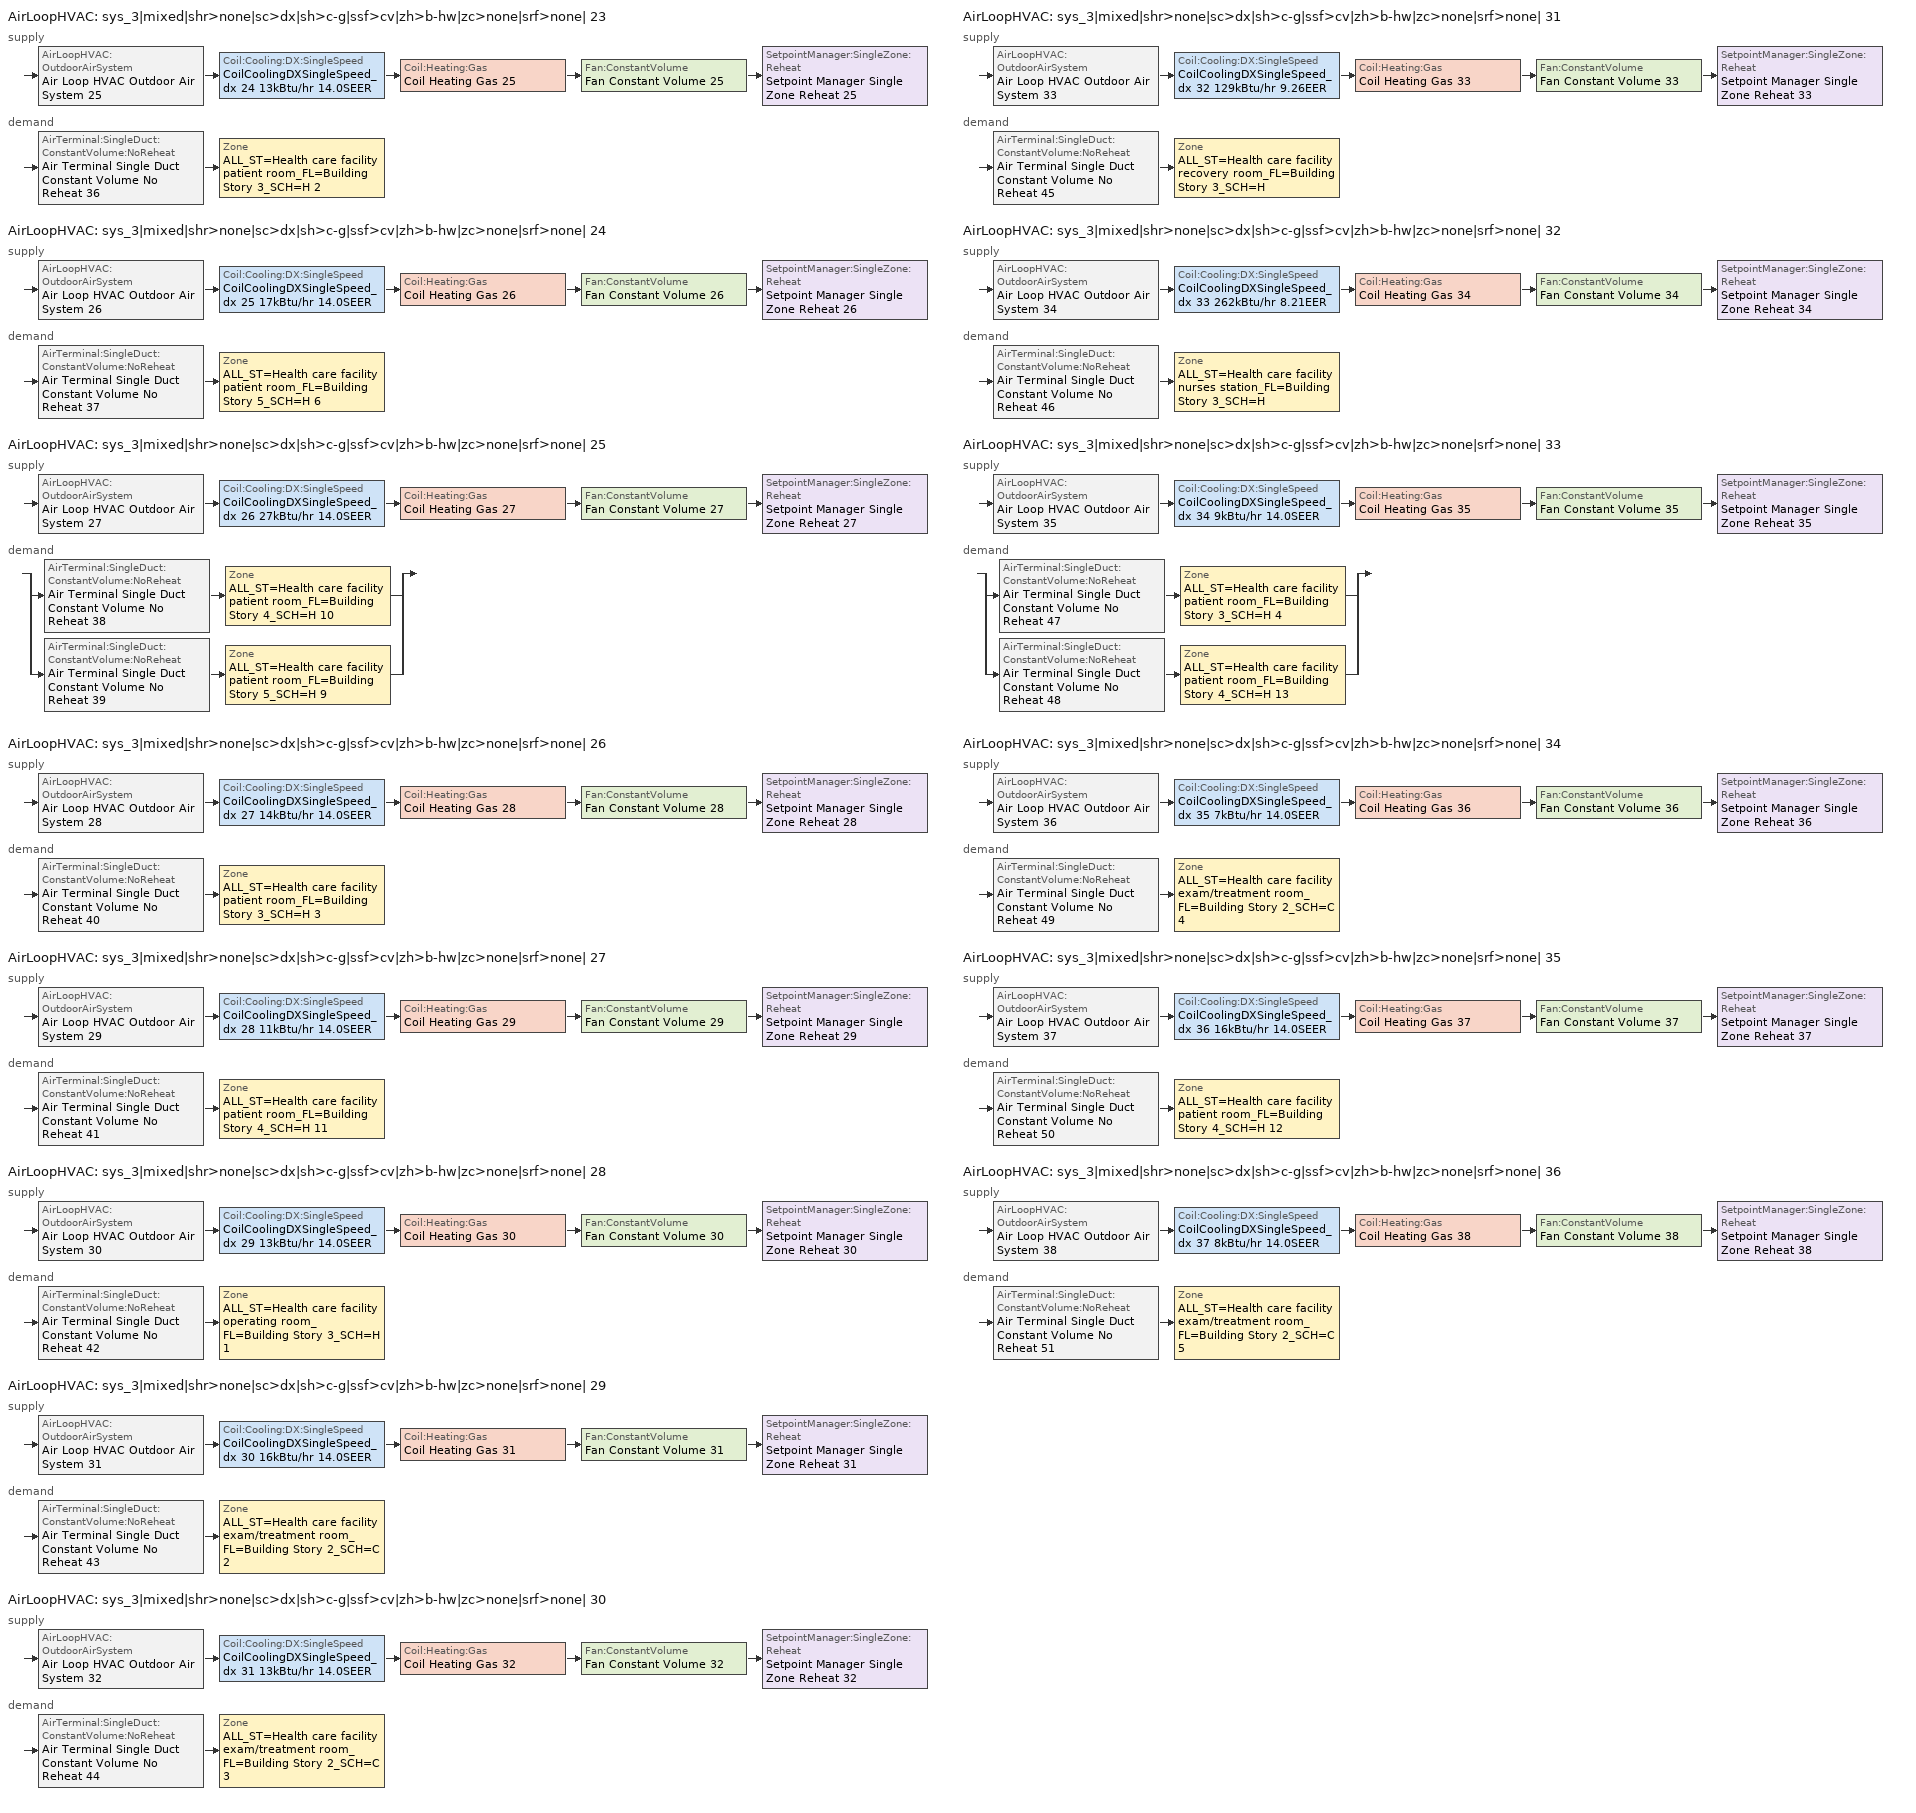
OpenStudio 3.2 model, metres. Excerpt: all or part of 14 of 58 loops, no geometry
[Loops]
AirLoopHVAC 'sys_3|mixed|shr>none|sc>dx|sh>c-g|ssf>cv|zh>b-hw|zc>none|srf>none| 23'
 supply: AirLoopHVAC:OutdoorAirSystem 'Air Loop HVAC Outdoor Air System 25' > Coil:Cooling:DX:SingleSpeed 'CoilCoolingDXSingleSpeed_dx 24 13kBtu/hr 14.0SEER' > Coil:Heating:Gas 'Coil Heating Gas 25' > Fan:ConstantVolume 'Fan Constant Volume 25' > SetpointManager:SingleZone:Reheat 'Setpoint Manager Single Zone Reheat 25'
 demand: AirTerminal:SingleDuct:ConstantVolume:NoReheat 'Air Terminal Single Duct Constant Volume No Reheat 36' > Zone 'ALL_ST=Health care facility patient room_FL=Building Story 3_SCH=H 2'
AirLoopHVAC 'sys_3|mixed|shr>none|sc>dx|sh>c-g|ssf>cv|zh>b-hw|zc>none|srf>none| 24'
 supply: AirLoopHVAC:OutdoorAirSystem 'Air Loop HVAC Outdoor Air System 26' > Coil:Cooling:DX:SingleSpeed 'CoilCoolingDXSingleSpeed_dx 25 17kBtu/hr 14.0SEER' > Coil:Heating:Gas 'Coil Heating Gas 26' > Fan:ConstantVolume 'Fan Constant Volume 26' > SetpointManager:SingleZone:Reheat 'Setpoint Manager Single Zone Reheat 26'
 demand: AirTerminal:SingleDuct:ConstantVolume:NoReheat 'Air Terminal Single Duct Constant Volume No Reheat 37' > Zone 'ALL_ST=Health care facility patient room_FL=Building Story 5_SCH=H 6'
AirLoopHVAC 'sys_3|mixed|shr>none|sc>dx|sh>c-g|ssf>cv|zh>b-hw|zc>none|srf>none| 25'
 supply: AirLoopHVAC:OutdoorAirSystem 'Air Loop HVAC Outdoor Air System 27' > Coil:Cooling:DX:SingleSpeed 'CoilCoolingDXSingleSpeed_dx 26 27kBtu/hr 14.0SEER' > Coil:Heating:Gas 'Coil Heating Gas 27' > Fan:ConstantVolume 'Fan Constant Volume 27' > SetpointManager:SingleZone:Reheat 'Setpoint Manager Single Zone Reheat 27'
 demand: split
  | AirTerminal:SingleDuct:ConstantVolume:NoReheat 'Air Terminal Single Duct Constant Volume No Reheat 38' > Zone 'ALL_ST=Health care facility patient room_FL=Building Story 4_SCH=H 10'
  | AirTerminal:SingleDuct:ConstantVolume:NoReheat 'Air Terminal Single Duct Constant Volume No Reheat 39' > Zone 'ALL_ST=Health care facility patient room_FL=Building Story 5_SCH=H 9'
AirLoopHVAC 'sys_3|mixed|shr>none|sc>dx|sh>c-g|ssf>cv|zh>b-hw|zc>none|srf>none| 26'
 supply: AirLoopHVAC:OutdoorAirSystem 'Air Loop HVAC Outdoor Air System 28' > Coil:Cooling:DX:SingleSpeed 'CoilCoolingDXSingleSpeed_dx 27 14kBtu/hr 14.0SEER' > Coil:Heating:Gas 'Coil Heating Gas 28' > Fan:ConstantVolume 'Fan Constant Volume 28' > SetpointManager:SingleZone:Reheat 'Setpoint Manager Single Zone Reheat 28'
 demand: AirTerminal:SingleDuct:ConstantVolume:NoReheat 'Air Terminal Single Duct Constant Volume No Reheat 40' > Zone 'ALL_ST=Health care facility patient room_FL=Building Story 3_SCH=H 3'
AirLoopHVAC 'sys_3|mixed|shr>none|sc>dx|sh>c-g|ssf>cv|zh>b-hw|zc>none|srf>none| 27'
 supply: AirLoopHVAC:OutdoorAirSystem 'Air Loop HVAC Outdoor Air System 29' > Coil:Cooling:DX:SingleSpeed 'CoilCoolingDXSingleSpeed_dx 28 11kBtu/hr 14.0SEER' > Coil:Heating:Gas 'Coil Heating Gas 29' > Fan:ConstantVolume 'Fan Constant Volume 29' > SetpointManager:SingleZone:Reheat 'Setpoint Manager Single Zone Reheat 29'
 demand: AirTerminal:SingleDuct:ConstantVolume:NoReheat 'Air Terminal Single Duct Constant Volume No Reheat 41' > Zone 'ALL_ST=Health care facility patient room_FL=Building Story 4_SCH=H 11'
AirLoopHVAC 'sys_3|mixed|shr>none|sc>dx|sh>c-g|ssf>cv|zh>b-hw|zc>none|srf>none| 28'
 supply: AirLoopHVAC:OutdoorAirSystem 'Air Loop HVAC Outdoor Air System 30' > Coil:Cooling:DX:SingleSpeed 'CoilCoolingDXSingleSpeed_dx 29 13kBtu/hr 14.0SEER' > Coil:Heating:Gas 'Coil Heating Gas 30' > Fan:ConstantVolume 'Fan Constant Volume 30' > SetpointManager:SingleZone:Reheat 'Setpoint Manager Single Zone Reheat 30'
 demand: AirTerminal:SingleDuct:ConstantVolume:NoReheat 'Air Terminal Single Duct Constant Volume No Reheat 42' > Zone 'ALL_ST=Health care facility operating room_FL=Building Story 3_SCH=H 1'
AirLoopHVAC 'sys_3|mixed|shr>none|sc>dx|sh>c-g|ssf>cv|zh>b-hw|zc>none|srf>none| 29'
 supply: AirLoopHVAC:OutdoorAirSystem 'Air Loop HVAC Outdoor Air System 31' > Coil:Cooling:DX:SingleSpeed 'CoilCoolingDXSingleSpeed_dx 30 16kBtu/hr 14.0SEER' > Coil:Heating:Gas 'Coil Heating Gas 31' > Fan:ConstantVolume 'Fan Constant Volume 31' > SetpointManager:SingleZone:Reheat 'Setpoint Manager Single Zone Reheat 31'
 demand: AirTerminal:SingleDuct:ConstantVolume:NoReheat 'Air Terminal Single Duct Constant Volume No Reheat 43' > Zone 'ALL_ST=Health care facility exam/treatment room_FL=Building Story 2_SCH=C 2'
AirLoopHVAC 'sys_3|mixed|shr>none|sc>dx|sh>c-g|ssf>cv|zh>b-hw|zc>none|srf>none| 30'
 supply: AirLoopHVAC:OutdoorAirSystem 'Air Loop HVAC Outdoor Air System 32' > Coil:Cooling:DX:SingleSpeed 'CoilCoolingDXSingleSpeed_dx 31 13kBtu/hr 14.0SEER' > Coil:Heating:Gas 'Coil Heating Gas 32' > Fan:ConstantVolume 'Fan Constant Volume 32' > SetpointManager:SingleZone:Reheat 'Setpoint Manager Single Zone Reheat 32'
 demand: AirTerminal:SingleDuct:ConstantVolume:NoReheat 'Air Terminal Single Duct Constant Volume No Reheat 44' > Zone 'ALL_ST=Health care facility exam/treatment room_FL=Building Story 2_SCH=C 3'
AirLoopHVAC 'sys_3|mixed|shr>none|sc>dx|sh>c-g|ssf>cv|zh>b-hw|zc>none|srf>none| 31'
 supply: AirLoopHVAC:OutdoorAirSystem 'Air Loop HVAC Outdoor Air System 33' > Coil:Cooling:DX:SingleSpeed 'CoilCoolingDXSingleSpeed_dx 32 129kBtu/hr 9.26EER' > Coil:Heating:Gas 'Coil Heating Gas 33' > Fan:ConstantVolume 'Fan Constant Volume 33' > SetpointManager:SingleZone:Reheat 'Setpoint Manager Single Zone Reheat 33'
 demand: AirTerminal:SingleDuct:ConstantVolume:NoReheat 'Air Terminal Single Duct Constant Volume No Reheat 45' > Zone 'ALL_ST=Health care facility recovery room_FL=Building Story 3_SCH=H'
AirLoopHVAC 'sys_3|mixed|shr>none|sc>dx|sh>c-g|ssf>cv|zh>b-hw|zc>none|srf>none| 32'
 supply: AirLoopHVAC:OutdoorAirSystem 'Air Loop HVAC Outdoor Air System 34' > Coil:Cooling:DX:SingleSpeed 'CoilCoolingDXSingleSpeed_dx 33 262kBtu/hr 8.21EER' > Coil:Heating:Gas 'Coil Heating Gas 34' > Fan:ConstantVolume 'Fan Constant Volume 34' > SetpointManager:SingleZone:Reheat 'Setpoint Manager Single Zone Reheat 34'
 demand: AirTerminal:SingleDuct:ConstantVolume:NoReheat 'Air Terminal Single Duct Constant Volume No Reheat 46' > Zone 'ALL_ST=Health care facility nurses station_FL=Building Story 3_SCH=H'
AirLoopHVAC 'sys_3|mixed|shr>none|sc>dx|sh>c-g|ssf>cv|zh>b-hw|zc>none|srf>none| 33'
 supply: AirLoopHVAC:OutdoorAirSystem 'Air Loop HVAC Outdoor Air System 35' > Coil:Cooling:DX:SingleSpeed 'CoilCoolingDXSingleSpeed_dx 34 9kBtu/hr 14.0SEER' > Coil:Heating:Gas 'Coil Heating Gas 35' > Fan:ConstantVolume 'Fan Constant Volume 35' > SetpointManager:SingleZone:Reheat 'Setpoint Manager Single Zone Reheat 35'
 demand: split
  | AirTerminal:SingleDuct:ConstantVolume:NoReheat 'Air Terminal Single Duct Constant Volume No Reheat 47' > Zone 'ALL_ST=Health care facility patient room_FL=Building Story 3_SCH=H 4'
  | AirTerminal:SingleDuct:ConstantVolume:NoReheat 'Air Terminal Single Duct Constant Volume No Reheat 48' > Zone 'ALL_ST=Health care facility patient room_FL=Building Story 4_SCH=H 13'
AirLoopHVAC 'sys_3|mixed|shr>none|sc>dx|sh>c-g|ssf>cv|zh>b-hw|zc>none|srf>none| 34'
 supply: AirLoopHVAC:OutdoorAirSystem 'Air Loop HVAC Outdoor Air System 36' > Coil:Cooling:DX:SingleSpeed 'CoilCoolingDXSingleSpeed_dx 35 7kBtu/hr 14.0SEER' > Coil:Heating:Gas 'Coil Heating Gas 36' > Fan:ConstantVolume 'Fan Constant Volume 36' > SetpointManager:SingleZone:Reheat 'Setpoint Manager Single Zone Reheat 36'
 demand: AirTerminal:SingleDuct:ConstantVolume:NoReheat 'Air Terminal Single Duct Constant Volume No Reheat 49' > Zone 'ALL_ST=Health care facility exam/treatment room_FL=Building Story 2_SCH=C 4'
AirLoopHVAC 'sys_3|mixed|shr>none|sc>dx|sh>c-g|ssf>cv|zh>b-hw|zc>none|srf>none| 35'
 supply: AirLoopHVAC:OutdoorAirSystem 'Air Loop HVAC Outdoor Air System 37' > Coil:Cooling:DX:SingleSpeed 'CoilCoolingDXSingleSpeed_dx 36 16kBtu/hr 14.0SEER' > Coil:Heating:Gas 'Coil Heating Gas 37' > Fan:ConstantVolume 'Fan Constant Volume 37' > SetpointManager:SingleZone:Reheat 'Setpoint Manager Single Zone Reheat 37'
 demand: AirTerminal:SingleDuct:ConstantVolume:NoReheat 'Air Terminal Single Duct Constant Volume No Reheat 50' > Zone 'ALL_ST=Health care facility patient room_FL=Building Story 4_SCH=H 12'
AirLoopHVAC 'sys_3|mixed|shr>none|sc>dx|sh>c-g|ssf>cv|zh>b-hw|zc>none|srf>none| 36'
 supply: AirLoopHVAC:OutdoorAirSystem 'Air Loop HVAC Outdoor Air System 38' > Coil:Cooling:DX:SingleSpeed 'CoilCoolingDXSingleSpeed_dx 37 8kBtu/hr 14.0SEER' > Coil:Heating:Gas 'Coil Heating Gas 38' > Fan:ConstantVolume 'Fan Constant Volume 38' > SetpointManager:SingleZone:Reheat 'Setpoint Manager Single Zone Reheat 38'
 demand: AirTerminal:SingleDuct:ConstantVolume:NoReheat 'Air Terminal Single Duct Constant Volume No Reheat 51' > Zone 'ALL_ST=Health care facility exam/treatment room_FL=Building Story 2_SCH=C 5'
[Sizing:Zone] Zone Cooling Design Supply Air Temperature Input Method=TemperatureDifference; Zone Cooling Design Supply Air Temperature {C}=14; Zone Cooling Design Supply Air Temperature Difference {deltaC}=11; Zone Heating Design Supply Air Temperature Input Method=TemperatureDifference; Zone Heating Design Supply Air Temperature {C}=40; Zone Heating Design Supply Air Temperature Difference {deltaC}=21; Zone Cooling Design Supply Air Humidity Ratio {kg-H2O/kg-air}=0.0085; Zone Heating Design Supply Air Humidity Ratio {kg-H2O/kg-air}=0.008; Zone Heating Sizing Factor=1.3; Zone Cooling Sizing Factor=1.1; Cooling Design Air Flow Method=DesignDay; Heating Design Air Flow Method=DesignDay; Account for Dedicated Outdoor Air System=No; Dedicated Outdoor Air System Control Strategy=NeutralSupplyAir; Dedicated Outdoor Air Low Setpoint Temperature for Design {C}=autosize; Dedicated Outdoor Air High Setpoint Temperature for Design {C}=autosize
ALL_ST=Health care facility patient room_FL=Building Story 3_SCH=H 2; ALL_ST=Health care facility patient room_FL=Building Story 5_SCH=H 6; ALL_ST=Health care facility patient room_FL=Building Story 4_SCH=H 10; ALL_ST=Health care facility patient room_FL=Building Story 3_SCH=H 3; ALL_ST=Health care facility patient room_FL=Building Story 4_SCH=H 11; ALL_ST=Health care facility operating room_FL=Building Story 3_SCH=H 1; ALL_ST=Health care facility exam/treatment room_FL=Building Story 2_SCH=C 2; ALL_ST=Health care facility exam/treatment room_FL=Building Story 2_SCH=C 3; ALL_ST=Health care facility recovery room_FL=Building Story 3_SCH=H; ALL_ST=Health care facility nurses station_FL=Building Story 3_SCH=H; ALL_ST=Health care facility patient room_FL=Building Story 3_SCH=H 4; ALL_ST=Health care facility exam/treatment room_FL=Building Story 2_SCH=C 4; ALL_ST=Health care facility patient room_FL=Building Story 4_SCH=H 12; ALL_ST=Health care facility exam/treatment room_FL=Building Story 2_SCH=C 5; ALL_ST=Health care facility patient room_FL=Building Story 5_SCH=H 9; ALL_ST=Health care facility patient room_FL=Building Story 4_SCH=H 13
[Zone equipment]
ALL_ST=Health care facility patient room_FL=Building Story 3_SCH=H 2: Zone HVAC Baseboard Convective Water 36, Air Terminal Single Duct Constant Volume No Reheat 36
ALL_ST=Health care facility patient room_FL=Building Story 5_SCH=H 6: Zone HVAC Baseboard Convective Water 37, Air Terminal Single Duct Constant Volume No Reheat 37
ALL_ST=Health care facility patient room_FL=Building Story 4_SCH=H 10: Zone HVAC Baseboard Convective Water 38, Air Terminal Single Duct Constant Volume No Reheat 38
ALL_ST=Health care facility patient room_FL=Building Story 3_SCH=H 3: Zone HVAC Baseboard Convective Water 40, Air Terminal Single Duct Constant Volume No Reheat 40
ALL_ST=Health care facility patient room_FL=Building Story 4_SCH=H 11: Zone HVAC Baseboard Convective Water 41, Air Terminal Single Duct Constant Volume No Reheat 41
ALL_ST=Health care facility operating room_FL=Building Story 3_SCH=H 1: Zone HVAC Baseboard Convective Water 42, Air Terminal Single Duct Constant Volume No Reheat 42
ALL_ST=Health care facility exam/treatment room_FL=Building Story 2_SCH=C 2: Zone HVAC Baseboard Convective Water 43, Air Terminal Single Duct Constant Volume No Reheat 43
ALL_ST=Health care facility exam/treatment room_FL=Building Story 2_SCH=C 3: Zone HVAC Baseboard Convective Water 44, Air Terminal Single Duct Constant Volume No Reheat 44
ALL_ST=Health care facility recovery room_FL=Building Story 3_SCH=H: Zone HVAC Baseboard Convective Water 45, Air Terminal Single Duct Constant Volume No Reheat 45
ALL_ST=Health care facility nurses station_FL=Building Story 3_SCH=H: Zone HVAC Baseboard Convective Water 46, Air Terminal Single Duct Constant Volume No Reheat 46
ALL_ST=Health care facility patient room_FL=Building Story 3_SCH=H 4: Zone HVAC Baseboard Convective Water 47, Air Terminal Single Duct Constant Volume No Reheat 47
ALL_ST=Health care facility exam/treatment room_FL=Building Story 2_SCH=C 4: Zone HVAC Baseboard Convective Water 49, Air Terminal Single Duct Constant Volume No Reheat 49
ALL_ST=Health care facility patient room_FL=Building Story 4_SCH=H 12: Zone HVAC Baseboard Convective Water 50, Air Terminal Single Duct Constant Volume No Reheat 50
ALL_ST=Health care facility exam/treatment room_FL=Building Story 2_SCH=C 5: Zone HVAC Baseboard Convective Water 51, Air Terminal Single Duct Constant Volume No Reheat 51
ALL_ST=Health care facility patient room_FL=Building Story 5_SCH=H 9: Zone HVAC Baseboard Convective Water 39, Air Terminal Single Duct Constant Volume No Reheat 39
ALL_ST=Health care facility patient room_FL=Building Story 4_SCH=H 13: Zone HVAC Baseboard Convective Water 48, Air Terminal Single Duct Constant Volume No Reheat 48
[AirLoopHVAC] Design Supply Air Flow Rate {m3/s}=autosize; Design Return Air Flow Fraction of Supply Air Flow=1
Name | Availability Schedule
sys_3|mixed|shr>none|sc>dx|sh>c-g|ssf>cv|zh>b-hw|zc>none|srf>none| 23 | sys_3|mixed|shr>none|sc>dx|sh>c-g|ssf>cv|zh>b-hw|zc>none|srf>none| 23 Occ Sch
sys_3|mixed|shr>none|sc>dx|sh>c-g|ssf>cv|zh>b-hw|zc>none|srf>none| 24 | sys_3|mixed|shr>none|sc>dx|sh>c-g|ssf>cv|zh>b-hw|zc>none|srf>none| 24 Occ Sch
sys_3|mixed|shr>none|sc>dx|sh>c-g|ssf>cv|zh>b-hw|zc>none|srf>none| 25 | sys_3|mixed|shr>none|sc>dx|sh>c-g|ssf>cv|zh>b-hw|zc>none|srf>none| 25 Occ Sch
sys_3|mixed|shr>none|sc>dx|sh>c-g|ssf>cv|zh>b-hw|zc>none|srf>none| 26 | sys_3|mixed|shr>none|sc>dx|sh>c-g|ssf>cv|zh>b-hw|zc>none|srf>none| 26 Occ Sch
sys_3|mixed|shr>none|sc>dx|sh>c-g|ssf>cv|zh>b-hw|zc>none|srf>none| 27 | sys_3|mixed|shr>none|sc>dx|sh>c-g|ssf>cv|zh>b-hw|zc>none|srf>none| 27 Occ Sch
sys_3|mixed|shr>none|sc>dx|sh>c-g|ssf>cv|zh>b-hw|zc>none|srf>none| 28 | sys_3|mixed|shr>none|sc>dx|sh>c-g|ssf>cv|zh>b-hw|zc>none|srf>none| 28 Occ Sch
sys_3|mixed|shr>none|sc>dx|sh>c-g|ssf>cv|zh>b-hw|zc>none|srf>none| 29 | sys_3|mixed|shr>none|sc>dx|sh>c-g|ssf>cv|zh>b-hw|zc>none|srf>none| 29 Occ Sch
sys_3|mixed|shr>none|sc>dx|sh>c-g|ssf>cv|zh>b-hw|zc>none|srf>none| 30 | sys_3|mixed|shr>none|sc>dx|sh>c-g|ssf>cv|zh>b-hw|zc>none|srf>none| 30 Occ Sch
sys_3|mixed|shr>none|sc>dx|sh>c-g|ssf>cv|zh>b-hw|zc>none|srf>none| 31 | sys_3|mixed|shr>none|sc>dx|sh>c-g|ssf>cv|zh>b-hw|zc>none|srf>none| 31 Occ Sch
sys_3|mixed|shr>none|sc>dx|sh>c-g|ssf>cv|zh>b-hw|zc>none|srf>none| 32 | sys_3|mixed|shr>none|sc>dx|sh>c-g|ssf>cv|zh>b-hw|zc>none|srf>none| 32 Occ Sch
sys_3|mixed|shr>none|sc>dx|sh>c-g|ssf>cv|zh>b-hw|zc>none|srf>none| 33 | sys_3|mixed|shr>none|sc>dx|sh>c-g|ssf>cv|zh>b-hw|zc>none|srf>none| 33 Occ Sch
sys_3|mixed|shr>none|sc>dx|sh>c-g|ssf>cv|zh>b-hw|zc>none|srf>none| 34 | sys_3|mixed|shr>none|sc>dx|sh>c-g|ssf>cv|zh>b-hw|zc>none|srf>none| 34 Occ Sch
sys_3|mixed|shr>none|sc>dx|sh>c-g|ssf>cv|zh>b-hw|zc>none|srf>none| 35 | sys_3|mixed|shr>none|sc>dx|sh>c-g|ssf>cv|zh>b-hw|zc>none|srf>none| 35 Occ Sch
sys_3|mixed|shr>none|sc>dx|sh>c-g|ssf>cv|zh>b-hw|zc>none|srf>none| 36 | sys_3|mixed|shr>none|sc>dx|sh>c-g|ssf>cv|zh>b-hw|zc>none|srf>none| 36 Occ Sch
[Sizing:System] Type of Load to Size On=Sensible; Design Outdoor Air Flow Rate {m3/s}=Autosize; Central Heating Maximum System Air Flow Ratio=1; Preheat Design Temperature {C}=7; Preheat Design Humidity Ratio {kg-H2O/kg-Air}=0.008; Precool Design Temperature {C}=13; Precool Design Humidity Ratio {kg-H2O/kg-Air}=0.008; Central Cooling Design Supply Air Temperature {C}=13; Central Heating Design Supply Air Temperature {C}=43; Sizing Option=NonCoincident; 100% Outdoor Air in Cooling=No; 100% Outdoor Air in Heating=No; Central Cooling Design Supply Air Humidity Ratio {kg-H2O/kg-Air}=0.0085; Central Heating Design Supply Air Humidity Ratio {kg-H2O/kg-Air}=0.008; Cooling Design Air Flow Method=DesignDay; Cooling Design Air Flow Rate {m3/s}=0; Heating Design Air Flow Method=DesignDay; Heating Design Air Flow Rate {m3/s}=0; System Outdoor Air Method=ZoneSum; Zone Maximum Outdoor Air Fraction=1; Cooling Supply Air Flow Rate Per Floor Area {m3/s-m2}=0.00996765; Cooling Fraction of Autosized Cooling Supply Air Flow Rate=1; Cooling Supply Air Flow Rate Per Unit Cooling Capacity {m3/s-W}=3.94755e-05; Heating Supply Air Flow Rate Per Floor Area {m3/s-m2}=0.00996765; Heating Fraction of Autosized Heating Supply Air Flow Rate=1; Heating Fraction of Autosized Cooling Supply Air Flow Rate=1; Heating Supply Air Flow Rate Per Unit Heating Capacity {m3/s-W}=3.15882e-05; Cooling Design Capacity Method=CoolingDesignCapacity; Cooling Design Capacity {W}=autosize; Cooling Design Capacity Per Floor Area {W/m2}=234.7; Fraction of Autosized Cooling Design Capacity=1; Heating Design Capacity Method=HeatingDesignCapacity; Heating Design Capacity {W}=autosize; Heating Design Capacity Per Floor Area {W/m2}=157; Fraction of Autosized Heating Design Capacity=1; Central Cooling Capacity Control Method=OnOff
sys_3|mixed|shr>none|sc>dx|sh>c-g|ssf>cv|zh>b-hw|zc>none|srf>none| 23; sys_3|mixed|shr>none|sc>dx|sh>c-g|ssf>cv|zh>b-hw|zc>none|srf>none| 24; sys_3|mixed|shr>none|sc>dx|sh>c-g|ssf>cv|zh>b-hw|zc>none|srf>none| 25; sys_3|mixed|shr>none|sc>dx|sh>c-g|ssf>cv|zh>b-hw|zc>none|srf>none| 26; sys_3|mixed|shr>none|sc>dx|sh>c-g|ssf>cv|zh>b-hw|zc>none|srf>none| 27; sys_3|mixed|shr>none|sc>dx|sh>c-g|ssf>cv|zh>b-hw|zc>none|srf>none| 28; sys_3|mixed|shr>none|sc>dx|sh>c-g|ssf>cv|zh>b-hw|zc>none|srf>none| 29; sys_3|mixed|shr>none|sc>dx|sh>c-g|ssf>cv|zh>b-hw|zc>none|srf>none| 30; sys_3|mixed|shr>none|sc>dx|sh>c-g|ssf>cv|zh>b-hw|zc>none|srf>none| 31; sys_3|mixed|shr>none|sc>dx|sh>c-g|ssf>cv|zh>b-hw|zc>none|srf>none| 32; sys_3|mixed|shr>none|sc>dx|sh>c-g|ssf>cv|zh>b-hw|zc>none|srf>none| 33; sys_3|mixed|shr>none|sc>dx|sh>c-g|ssf>cv|zh>b-hw|zc>none|srf>none| 34; sys_3|mixed|shr>none|sc>dx|sh>c-g|ssf>cv|zh>b-hw|zc>none|srf>none| 35; sys_3|mixed|shr>none|sc>dx|sh>c-g|ssf>cv|zh>b-hw|zc>none|srf>none| 36
[Fan:ConstantVolume] Availability Schedule=Always On Discrete; Fan Total Efficiency=0.39975; Pressure Rise {Pa}=640; Maximum Flow Rate {m3/s}=AutoSize; Motor Efficiency=0.615
Fan Constant Volume 25; Fan Constant Volume 26; Fan Constant Volume 27; Fan Constant Volume 28; Fan Constant Volume 29; Fan Constant Volume 30; Fan Constant Volume 31; Fan Constant Volume 32; Fan Constant Volume 33; Fan Constant Volume 34; Fan Constant Volume 35; Fan Constant Volume 36; Fan Constant Volume 37; Fan Constant Volume 38
[Coil:Cooling:DX:SingleSpeed] Availability Schedule=Always On Discrete; Rated Total Cooling Capacity {W}=autosize; Rated Sensible Heat Ratio=autosize; Rated Air Flow Rate {m3/s}=autosize; Rated Evaporator Fan Power Per Volume Flow Rate {W/(m3/s)}=773.3; Total Cooling Capacity Function of Temperature Curve=DXCOOL-NECB2011-REF-CAPFT; Total Cooling Capacity Function of Flow Fraction Curve=DXCOOL-NECB2011-REF-CAPFFLOW; Energy Input Ratio Function of Temperature Curve=DXCOOL-NECB2011-REF-COOLEIRFT; Energy Input Ratio Function of Flow Fraction Curve=DXCOOL-NECB2011-REF-COOLEIRFFLOW; Part Load Fraction Correlation Curve=DXCOOL-NECB2011-REF-COOLPLFFPLR; Minimum Outdoor Dry-Bulb Temperature for Compressor Operation {C}=-25; Condenser Type=AirCooled; Evaporative Condenser Effectiveness=0; Evaporative Condenser Air Flow Rate {m3/s}=Autosize; Evaporative Condenser Pump Rated Power Consumption {W}=Autosize; Crankcase Heater Capacity {W}=0; Maximum Outdoor Dry-Bulb Temperature for Crankcase Heater Operation {C}=0; Basin Heater Capacity {W/K}=0; Basin Heater Setpoint Temperature {C}=10
Name | Rated COP {W/W}
CoilCoolingDXSingleSpeed_dx 24 13kBtu/hr 14.0SEER; CoilCoolingDXSingleSpeed_dx 25 17kBtu/hr 14.0SEER; CoilCoolingDXSingleSpeed_dx 26 27kBtu/hr 14.0SEER; CoilCoolingDXSingleSpeed_dx 27 14kBtu/hr 14.0SEER; CoilCoolingDXSingleSpeed_dx 28 11kBtu/hr 14.0SEER; CoilCoolingDXSingleSpeed_dx 29 13kBtu/hr 14.0SEER; CoilCoolingDXSingleSpeed_dx 30 16kBtu/hr 14.0SEER; CoilCoolingDXSingleSpeed_dx 31 13kBtu/hr 14.0SEER; CoilCoolingDXSingleSpeed_dx 34 9kBtu/hr 14.0SEER; CoilCoolingDXSingleSpeed_dx 35 7kBtu/hr 14.0SEER; CoilCoolingDXSingleSpeed_dx 36 16kBtu/hr 14.0SEER; CoilCoolingDXSingleSpeed_dx 37 8kBtu/hr 14.0SEER | 4.11713
CoilCoolingDXSingleSpeed_dx 32 129kBtu/hr 9.26EER | 3.21949
CoilCoolingDXSingleSpeed_dx 33 262kBtu/hr 8.21EER | 2.8699
[Coil:Heating:Gas] Availability Schedule=Always On Discrete; Nominal Capacity {W}=AutoSize; Parasitic Electric Load {W}=0; Part Load Fraction Correlation Curve=FURNACE-EFFPLR-NECB2011; Parasitic Gas Load {W}=0
Name | Gas Burner Efficiency
Coil Heating Gas 25; Coil Heating Gas 26; Coil Heating Gas 27; Coil Heating Gas 28; Coil Heating Gas 29; Coil Heating Gas 30; Coil Heating Gas 31; Coil Heating Gas 32; Coil Heating Gas 35; Coil Heating Gas 36; Coil Heating Gas 37; Coil Heating Gas 38 | 0.924
Coil Heating Gas 33; Coil Heating Gas 34 | 0.81
[Controller:OutdoorAir] Minimum Outdoor Air Flow Rate {m3/s}=autosize; Maximum Outdoor Air Flow Rate {m3/s}=Autosize; Economizer Control Action Type=ModulateFlow; Lockout Type=NoLockout; Minimum Limit Type=FixedMinimum; High Humidity Control=No; Heat Recovery Bypass Control Type=BypassWhenWithinEconomizerLimits
Name | Economizer Control Type | Economizer Maximum Limit Dry-Bulb Temperature {C} | Economizer Maximum Limit Enthalpy {J/kg} | Economizer Minimum Limit Dry-Bulb Temperature {C} | Minimum Outdoor Air Schedule | Controller Mechanical Ventilation
Controller Outdoor Air 25 | NoEconomizer | 28 | 64000 | -100 | sys_3|mixed|shr>none|sc>dx|sh>c-g|ssf>cv|zh>b-hw|zc>none|srf>none| 23 Occ Sch | Controller Mechanical Ventilation 25
Controller Outdoor Air 26 | NoEconomizer | 28 | 64000 | -100 | sys_3|mixed|shr>none|sc>dx|sh>c-g|ssf>cv|zh>b-hw|zc>none|srf>none| 24 Occ Sch | Controller Mechanical Ventilation 26
Controller Outdoor Air 27 | NoEconomizer | 28 | 64000 | -100 | sys_3|mixed|shr>none|sc>dx|sh>c-g|ssf>cv|zh>b-hw|zc>none|srf>none| 25 Occ Sch | Controller Mechanical Ventilation 27
Controller Outdoor Air 28 | NoEconomizer | 28 | 64000 | -100 | sys_3|mixed|shr>none|sc>dx|sh>c-g|ssf>cv|zh>b-hw|zc>none|srf>none| 26 Occ Sch | Controller Mechanical Ventilation 28
Controller Outdoor Air 29 | NoEconomizer | 28 | 64000 | -100 | sys_3|mixed|shr>none|sc>dx|sh>c-g|ssf>cv|zh>b-hw|zc>none|srf>none| 27 Occ Sch | Controller Mechanical Ventilation 29
Controller Outdoor Air 30 | NoEconomizer | 28 | 64000 | -100 | sys_3|mixed|shr>none|sc>dx|sh>c-g|ssf>cv|zh>b-hw|zc>none|srf>none| 28 Occ Sch | Controller Mechanical Ventilation 30
Controller Outdoor Air 31 | NoEconomizer | 28 | 64000 | -100 | sys_3|mixed|shr>none|sc>dx|sh>c-g|ssf>cv|zh>b-hw|zc>none|srf>none| 29 Occ Sch | Controller Mechanical Ventilation 31
Controller Outdoor Air 32 | NoEconomizer | 28 | 64000 | -100 | sys_3|mixed|shr>none|sc>dx|sh>c-g|ssf>cv|zh>b-hw|zc>none|srf>none| 30 Occ Sch | Controller Mechanical Ventilation 32
Controller Outdoor Air 33 | DifferentialEnthalpy |  |  |  | sys_3|mixed|shr>none|sc>dx|sh>c-g|ssf>cv|zh>b-hw|zc>none|srf>none| 31 Occ Sch | Controller Mechanical Ventilation 33
Controller Outdoor Air 34 | DifferentialEnthalpy |  |  |  | sys_3|mixed|shr>none|sc>dx|sh>c-g|ssf>cv|zh>b-hw|zc>none|srf>none| 32 Occ Sch | Controller Mechanical Ventilation 34
Controller Outdoor Air 35 | NoEconomizer | 28 | 64000 | -100 | sys_3|mixed|shr>none|sc>dx|sh>c-g|ssf>cv|zh>b-hw|zc>none|srf>none| 33 Occ Sch | Controller Mechanical Ventilation 35
Controller Outdoor Air 36 | NoEconomizer | 28 | 64000 | -100 | sys_3|mixed|shr>none|sc>dx|sh>c-g|ssf>cv|zh>b-hw|zc>none|srf>none| 34 Occ Sch | Controller Mechanical Ventilation 36
Controller Outdoor Air 37 | NoEconomizer | 28 | 64000 | -100 | sys_3|mixed|shr>none|sc>dx|sh>c-g|ssf>cv|zh>b-hw|zc>none|srf>none| 35 Occ Sch | Controller Mechanical Ventilation 37
Controller Outdoor Air 38 | NoEconomizer | 28 | 64000 | -100 | sys_3|mixed|shr>none|sc>dx|sh>c-g|ssf>cv|zh>b-hw|zc>none|srf>none| 36 Occ Sch | Controller Mechanical Ventilation 38
[Controller:MechanicalVentilation] Availability Schedule=Always On Discrete; System Outdoor Air Method=ZoneSum
Controller Mechanical Ventilation 25; Controller Mechanical Ventilation 26; Controller Mechanical Ventilation 27; Controller Mechanical Ventilation 28; Controller Mechanical Ventilation 29; Controller Mechanical Ventilation 30; Controller Mechanical Ventilation 31; Controller Mechanical Ventilation 32; Controller Mechanical Ventilation 33; Controller Mechanical Ventilation 34; Controller Mechanical Ventilation 35; Controller Mechanical Ventilation 36; Controller Mechanical Ventilation 37; Controller Mechanical Ventilation 38
[AirLoopHVAC:OutdoorAirSystem]
Name | Controller
Air Loop HVAC Outdoor Air System 25 | Controller Outdoor Air 25
Air Loop HVAC Outdoor Air System 26 | Controller Outdoor Air 26
Air Loop HVAC Outdoor Air System 27 | Controller Outdoor Air 27
Air Loop HVAC Outdoor Air System 28 | Controller Outdoor Air 28
Air Loop HVAC Outdoor Air System 29 | Controller Outdoor Air 29
Air Loop HVAC Outdoor Air System 30 | Controller Outdoor Air 30
Air Loop HVAC Outdoor Air System 31 | Controller Outdoor Air 31
Air Loop HVAC Outdoor Air System 32 | Controller Outdoor Air 32
Air Loop HVAC Outdoor Air System 33 | Controller Outdoor Air 33
Air Loop HVAC Outdoor Air System 34 | Controller Outdoor Air 34
Air Loop HVAC Outdoor Air System 35 | Controller Outdoor Air 35
Air Loop HVAC Outdoor Air System 36 | Controller Outdoor Air 36
Air Loop HVAC Outdoor Air System 37 | Controller Outdoor Air 37
Air Loop HVAC Outdoor Air System 38 | Controller Outdoor Air 38
[SetpointManager:SingleZone:Reheat] Minimum Supply Air Temperature {C}=13; Maximum Supply Air Temperature {C}=43
Name | Control Zone
Setpoint Manager Single Zone Reheat 25 | ALL_ST=Health care facility patient room_FL=Building Story 3_SCH=H 2
Setpoint Manager Single Zone Reheat 26 | ALL_ST=Health care facility patient room_FL=Building Story 5_SCH=H 6
Setpoint Manager Single Zone Reheat 27 | ALL_ST=Health care facility patient room_FL=Building Story 5_SCH=H 9
Setpoint Manager Single Zone Reheat 28 | ALL_ST=Health care facility patient room_FL=Building Story 3_SCH=H 3
Setpoint Manager Single Zone Reheat 29 | ALL_ST=Health care facility patient room_FL=Building Story 4_SCH=H 11
Setpoint Manager Single Zone Reheat 30 | ALL_ST=Health care facility operating room_FL=Building Story 3_SCH=H 1
Setpoint Manager Single Zone Reheat 31 | ALL_ST=Health care facility exam/treatment room_FL=Building Story 2_SCH=C 2
Setpoint Manager Single Zone Reheat 32 | ALL_ST=Health care facility exam/treatment room_FL=Building Story 2_SCH=C 3
Setpoint Manager Single Zone Reheat 33 | ALL_ST=Health care facility recovery room_FL=Building Story 3_SCH=H
Setpoint Manager Single Zone Reheat 34 | ALL_ST=Health care facility nurses station_FL=Building Story 3_SCH=H
Setpoint Manager Single Zone Reheat 35 | ALL_ST=Health care facility patient room_FL=Building Story 3_SCH=H 4
Setpoint Manager Single Zone Reheat 36 | ALL_ST=Health care facility exam/treatment room_FL=Building Story 2_SCH=C 4
Setpoint Manager Single Zone Reheat 37 | ALL_ST=Health care facility patient room_FL=Building Story 4_SCH=H 12
Setpoint Manager Single Zone Reheat 38 | ALL_ST=Health care facility exam/treatment room_FL=Building Story 2_SCH=C 5
[AirTerminal:SingleDuct:ConstantVolume:NoReheat] Availability Schedule=Always On Discrete; Maximum Air Flow Rate {m3/s}=AutoSize
Air Terminal Single Duct Constant Volume No Reheat 36; Air Terminal Single Duct Constant Volume No Reheat 37; Air Terminal Single Duct Constant Volume No Reheat 38; Air Terminal Single Duct Constant Volume No Reheat 39; Air Terminal Single Duct Constant Volume No Reheat 40; Air Terminal Single Duct Constant Volume No Reheat 41; Air Terminal Single Duct Constant Volume No Reheat 42; Air Terminal Single Duct Constant Volume No Reheat 43; Air Terminal Single Duct Constant Volume No Reheat 44; Air Terminal Single Duct Constant Volume No Reheat 45; Air Terminal Single Duct Constant Volume No Reheat 46; Air Terminal Single Duct Constant Volume No Reheat 47; Air Terminal Single Duct Constant Volume No Reheat 48; Air Terminal Single Duct Constant Volume No Reheat 49; Air Terminal Single Duct Constant Volume No Reheat 50; Air Terminal Single Duct Constant Volume No Reheat 51
[Schedule:Ruleset]
Name | Default Day Schedule | Summer Design Day Schedule | Winter Design Day Schedule
sys_3|mixed|shr>none|sc>dx|sh>c-g|ssf>cv|zh>b-hw|zc>none|srf>none| 23 Occ Sch | sys_3|mixed|shr>none|sc>dx|sh>c-g|ssf>cv|zh>b-hw|zc>none|srf>none| 23 Occ Sch Default | sys_3|mixed|shr>none|sc>dx|sh>c-g|ssf>cv|zh>b-hw|zc>none|srf>none| 23 Occ Sch Summer Design Day | sys_3|mixed|shr>none|sc>dx|sh>c-g|ssf>cv|zh>b-hw|zc>none|srf>none| 23 Occ Sch Winter Design Day
sys_3|mixed|shr>none|sc>dx|sh>c-g|ssf>cv|zh>b-hw|zc>none|srf>none| 24 Occ Sch | sys_3|mixed|shr>none|sc>dx|sh>c-g|ssf>cv|zh>b-hw|zc>none|srf>none| 24 Occ Sch Default | sys_3|mixed|shr>none|sc>dx|sh>c-g|ssf>cv|zh>b-hw|zc>none|srf>none| 24 Occ Sch Summer Design Day | sys_3|mixed|shr>none|sc>dx|sh>c-g|ssf>cv|zh>b-hw|zc>none|srf>none| 24 Occ Sch Winter Design Day
sys_3|mixed|shr>none|sc>dx|sh>c-g|ssf>cv|zh>b-hw|zc>none|srf>none| 25 Occ Sch | sys_3|mixed|shr>none|sc>dx|sh>c-g|ssf>cv|zh>b-hw|zc>none|srf>none| 25 Occ Sch Default | sys_3|mixed|shr>none|sc>dx|sh>c-g|ssf>cv|zh>b-hw|zc>none|srf>none| 25 Occ Sch Summer Design Day | sys_3|mixed|shr>none|sc>dx|sh>c-g|ssf>cv|zh>b-hw|zc>none|srf>none| 25 Occ Sch Winter Design Day
sys_3|mixed|shr>none|sc>dx|sh>c-g|ssf>cv|zh>b-hw|zc>none|srf>none| 26 Occ Sch | sys_3|mixed|shr>none|sc>dx|sh>c-g|ssf>cv|zh>b-hw|zc>none|srf>none| 26 Occ Sch Default | sys_3|mixed|shr>none|sc>dx|sh>c-g|ssf>cv|zh>b-hw|zc>none|srf>none| 26 Occ Sch Summer Design Day | sys_3|mixed|shr>none|sc>dx|sh>c-g|ssf>cv|zh>b-hw|zc>none|srf>none| 26 Occ Sch Winter Design Day
sys_3|mixed|shr>none|sc>dx|sh>c-g|ssf>cv|zh>b-hw|zc>none|srf>none| 27 Occ Sch | sys_3|mixed|shr>none|sc>dx|sh>c-g|ssf>cv|zh>b-hw|zc>none|srf>none| 27 Occ Sch Default | sys_3|mixed|shr>none|sc>dx|sh>c-g|ssf>cv|zh>b-hw|zc>none|srf>none| 27 Occ Sch Summer Design Day | sys_3|mixed|shr>none|sc>dx|sh>c-g|ssf>cv|zh>b-hw|zc>none|srf>none| 27 Occ Sch Winter Design Day
sys_3|mixed|shr>none|sc>dx|sh>c-g|ssf>cv|zh>b-hw|zc>none|srf>none| 28 Occ Sch | sys_3|mixed|shr>none|sc>dx|sh>c-g|ssf>cv|zh>b-hw|zc>none|srf>none| 28 Occ Sch Default | sys_3|mixed|shr>none|sc>dx|sh>c-g|ssf>cv|zh>b-hw|zc>none|srf>none| 28 Occ Sch Summer Design Day | sys_3|mixed|shr>none|sc>dx|sh>c-g|ssf>cv|zh>b-hw|zc>none|srf>none| 28 Occ Sch Winter Design Day
sys_3|mixed|shr>none|sc>dx|sh>c-g|ssf>cv|zh>b-hw|zc>none|srf>none| 29 Occ Sch | sys_3|mixed|shr>none|sc>dx|sh>c-g|ssf>cv|zh>b-hw|zc>none|srf>none| 29 Occ Sch Default | sys_3|mixed|shr>none|sc>dx|sh>c-g|ssf>cv|zh>b-hw|zc>none|srf>none| 29 Occ Sch Summer Design Day | sys_3|mixed|shr>none|sc>dx|sh>c-g|ssf>cv|zh>b-hw|zc>none|srf>none| 29 Occ Sch Winter Design Day
sys_3|mixed|shr>none|sc>dx|sh>c-g|ssf>cv|zh>b-hw|zc>none|srf>none| 30 Occ Sch | sys_3|mixed|shr>none|sc>dx|sh>c-g|ssf>cv|zh>b-hw|zc>none|srf>none| 30 Occ Sch Default | sys_3|mixed|shr>none|sc>dx|sh>c-g|ssf>cv|zh>b-hw|zc>none|srf>none| 30 Occ Sch Summer Design Day | sys_3|mixed|shr>none|sc>dx|sh>c-g|ssf>cv|zh>b-hw|zc>none|srf>none| 30 Occ Sch Winter Design Day
sys_3|mixed|shr>none|sc>dx|sh>c-g|ssf>cv|zh>b-hw|zc>none|srf>none| 31 Occ Sch | sys_3|mixed|shr>none|sc>dx|sh>c-g|ssf>cv|zh>b-hw|zc>none|srf>none| 31 Occ Sch Default | sys_3|mixed|shr>none|sc>dx|sh>c-g|ssf>cv|zh>b-hw|zc>none|srf>none| 31 Occ Sch Summer Design Day | sys_3|mixed|shr>none|sc>dx|sh>c-g|ssf>cv|zh>b-hw|zc>none|srf>none| 31 Occ Sch Winter Design Day
sys_3|mixed|shr>none|sc>dx|sh>c-g|ssf>cv|zh>b-hw|zc>none|srf>none| 32 Occ Sch | sys_3|mixed|shr>none|sc>dx|sh>c-g|ssf>cv|zh>b-hw|zc>none|srf>none| 32 Occ Sch Default | sys_3|mixed|shr>none|sc>dx|sh>c-g|ssf>cv|zh>b-hw|zc>none|srf>none| 32 Occ Sch Summer Design Day | sys_3|mixed|shr>none|sc>dx|sh>c-g|ssf>cv|zh>b-hw|zc>none|srf>none| 32 Occ Sch Winter Design Day
sys_3|mixed|shr>none|sc>dx|sh>c-g|ssf>cv|zh>b-hw|zc>none|srf>none| 33 Occ Sch | sys_3|mixed|shr>none|sc>dx|sh>c-g|ssf>cv|zh>b-hw|zc>none|srf>none| 33 Occ Sch Default | sys_3|mixed|shr>none|sc>dx|sh>c-g|ssf>cv|zh>b-hw|zc>none|srf>none| 33 Occ Sch Summer Design Day | sys_3|mixed|shr>none|sc>dx|sh>c-g|ssf>cv|zh>b-hw|zc>none|srf>none| 33 Occ Sch Winter Design Day
sys_3|mixed|shr>none|sc>dx|sh>c-g|ssf>cv|zh>b-hw|zc>none|srf>none| 34 Occ Sch | sys_3|mixed|shr>none|sc>dx|sh>c-g|ssf>cv|zh>b-hw|zc>none|srf>none| 34 Occ Sch Default | sys_3|mixed|shr>none|sc>dx|sh>c-g|ssf>cv|zh>b-hw|zc>none|srf>none| 34 Occ Sch Summer Design Day | sys_3|mixed|shr>none|sc>dx|sh>c-g|ssf>cv|zh>b-hw|zc>none|srf>none| 34 Occ Sch Winter Design Day
sys_3|mixed|shr>none|sc>dx|sh>c-g|ssf>cv|zh>b-hw|zc>none|srf>none| 35 Occ Sch | sys_3|mixed|shr>none|sc>dx|sh>c-g|ssf>cv|zh>b-hw|zc>none|srf>none| 35 Occ Sch Default | sys_3|mixed|shr>none|sc>dx|sh>c-g|ssf>cv|zh>b-hw|zc>none|srf>none| 35 Occ Sch Summer Design Day | sys_3|mixed|shr>none|sc>dx|sh>c-g|ssf>cv|zh>b-hw|zc>none|srf>none| 35 Occ Sch Winter Design Day
sys_3|mixed|shr>none|sc>dx|sh>c-g|ssf>cv|zh>b-hw|zc>none|srf>none| 36 Occ Sch | sys_3|mixed|shr>none|sc>dx|sh>c-g|ssf>cv|zh>b-hw|zc>none|srf>none| 36 Occ Sch Default | sys_3|mixed|shr>none|sc>dx|sh>c-g|ssf>cv|zh>b-hw|zc>none|srf>none| 36 Occ Sch Summer Design Day | sys_3|mixed|shr>none|sc>dx|sh>c-g|ssf>cv|zh>b-hw|zc>none|srf>none| 36 Occ Sch Winter Design Day
[Schedule:Day]
sys_3|mixed|shr>none|sc>dx|sh>c-g|ssf>cv|zh>b-hw|zc>none|srf>none| 23 Occ Sch Default; sys_3|mixed|shr>none|sc>dx|sh>c-g|ssf>cv|zh>b-hw|zc>none|srf>none| 23 Occ Sch Winter Design Day; sys_3|mixed|shr>none|sc>dx|sh>c-g|ssf>cv|zh>b-hw|zc>none|srf>none| 23 Occ Sch Summer Design Day; sys_3|mixed|shr>none|sc>dx|sh>c-g|ssf>cv|zh>b-hw|zc>none|srf>none| 24 Occ Sch Default; sys_3|mixed|shr>none|sc>dx|sh>c-g|ssf>cv|zh>b-hw|zc>none|srf>none| 24 Occ Sch Winter Design Day; sys_3|mixed|shr>none|sc>dx|sh>c-g|ssf>cv|zh>b-hw|zc>none|srf>none| 24 Occ Sch Summer Design Day; sys_3|mixed|shr>none|sc>dx|sh>c-g|ssf>cv|zh>b-hw|zc>none|srf>none| 25 Occ Sch Default; sys_3|mixed|shr>none|sc>dx|sh>c-g|ssf>cv|zh>b-hw|zc>none|srf>none| 25 Occ Sch Winter Design Day; sys_3|mixed|shr>none|sc>dx|sh>c-g|ssf>cv|zh>b-hw|zc>none|srf>none| 25 Occ Sch Summer Design Day; sys_3|mixed|shr>none|sc>dx|sh>c-g|ssf>cv|zh>b-hw|zc>none|srf>none| 26 Occ Sch Default; sys_3|mixed|shr>none|sc>dx|sh>c-g|ssf>cv|zh>b-hw|zc>none|srf>none| 26 Occ Sch Winter Design Day; sys_3|mixed|shr>none|sc>dx|sh>c-g|ssf>cv|zh>b-hw|zc>none|srf>none| 26 Occ Sch Summer Design Day; sys_3|mixed|shr>none|sc>dx|sh>c-g|ssf>cv|zh>b-hw|zc>none|srf>none| 27 Occ Sch Default; sys_3|mixed|shr>none|sc>dx|sh>c-g|ssf>cv|zh>b-hw|zc>none|srf>none| 27 Occ Sch Winter Design Day; sys_3|mixed|shr>none|sc>dx|sh>c-g|ssf>cv|zh>b-hw|zc>none|srf>none| 27 Occ Sch Summer Design Day; sys_3|mixed|shr>none|sc>dx|sh>c-g|ssf>cv|zh>b-hw|zc>none|srf>none| 28 Occ Sch Default; sys_3|mixed|shr>none|sc>dx|sh>c-g|ssf>cv|zh>b-hw|zc>none|srf>none| 28 Occ Sch Winter Design Day; sys_3|mixed|shr>none|sc>dx|sh>c-g|ssf>cv|zh>b-hw|zc>none|srf>none| 28 Occ Sch Summer Design Day; sys_3|mixed|shr>none|sc>dx|sh>c-g|ssf>cv|zh>b-hw|zc>none|srf>none| 29 Occ Sch Winter Design Day; sys_3|mixed|shr>none|sc>dx|sh>c-g|ssf>cv|zh>b-hw|zc>none|srf>none| 29 Occ Sch Summer Design Day; sys_3|mixed|shr>none|sc>dx|sh>c-g|ssf>cv|zh>b-hw|zc>none|srf>none| 30 Occ Sch Winter Design Day; sys_3|mixed|shr>none|sc>dx|sh>c-g|ssf>cv|zh>b-hw|zc>none|srf>none| 30 Occ Sch Summer Design Day; sys_3|mixed|shr>none|sc>dx|sh>c-g|ssf>cv|zh>b-hw|zc>none|srf>none| 31 Occ Sch Default; sys_3|mixed|shr>none|sc>dx|sh>c-g|ssf>cv|zh>b-hw|zc>none|srf>none| 31 Occ Sch Winter Design Day; sys_3|mixed|shr>none|sc>dx|sh>c-g|ssf>cv|zh>b-hw|zc>none|srf>none| 31 Occ Sch Summer Design Day; sys_3|mixed|shr>none|sc>dx|sh>c-g|ssf>cv|zh>b-hw|zc>none|srf>none| 32 Occ Sch Default; sys_3|mixed|shr>none|sc>dx|sh>c-g|ssf>cv|zh>b-hw|zc>none|srf>none| 32 Occ Sch Winter Design Day; sys_3|mixed|shr>none|sc>dx|sh>c-g|ssf>cv|zh>b-hw|zc>none|srf>none| 32 Occ Sch Summer Design Day; sys_3|mixed|shr>none|sc>dx|sh>c-g|ssf>cv|zh>b-hw|zc>none|srf>none| 33 Occ Sch Default; sys_3|mixed|shr>none|sc>dx|sh>c-g|ssf>cv|zh>b-hw|zc>none|srf>none| 33 Occ Sch Winter Design Day; sys_3|mixed|shr>none|sc>dx|sh>c-g|ssf>cv|zh>b-hw|zc>none|srf>none| 33 Occ Sch Summer Design Day; sys_3|mixed|shr>none|sc>dx|sh>c-g|ssf>cv|zh>b-hw|zc>none|srf>none| 34 Occ Sch Winter Design Day; sys_3|mixed|shr>none|sc>dx|sh>c-g|ssf>cv|zh>b-hw|zc>none|srf>none| 34 Occ Sch Summer Design Day; sys_3|mixed|shr>none|sc>dx|sh>c-g|ssf>cv|zh>b-hw|zc>none|srf>none| 35 Occ Sch Default; sys_3|mixed|shr>none|sc>dx|sh>c-g|ssf>cv|zh>b-hw|zc>none|srf>none| 35 Occ Sch Winter Design Day; sys_3|mixed|shr>none|sc>dx|sh>c-g|ssf>cv|zh>b-hw|zc>none|srf>none| 35 Occ Sch Summer Design Day; sys_3|mixed|shr>none|sc>dx|sh>c-g|ssf>cv|zh>b-hw|zc>none|srf>none| 36 Occ Sch Winter Design Day; sys_3|mixed|shr>none|sc>dx|sh>c-g|ssf>cv|zh>b-hw|zc>none|srf>none| 36 Occ Sch Summer Design Day: 24, 0, 1
sys_3|mixed|shr>none|sc>dx|sh>c-g|ssf>cv|zh>b-hw|zc>none|srf>none| 29 Occ Sch Default; sys_3|mixed|shr>none|sc>dx|sh>c-g|ssf>cv|zh>b-hw|zc>none|srf>none| 30 Occ Sch Default; sys_3|mixed|shr>none|sc>dx|sh>c-g|ssf>cv|zh>b-hw|zc>none|srf>none| 34 Occ Sch Default; sys_3|mixed|shr>none|sc>dx|sh>c-g|ssf>cv|zh>b-hw|zc>none|srf>none| 36 Occ Sch Default: 9, 0, 0, 21, 0, 1, 24, 0, 0
sys_3|mixed|shr>none|sc>dx|sh>c-g|ssf>cv|zh>b-hw|zc>none|srf>none| 29 Occ Sch Sunday; sys_3|mixed|shr>none|sc>dx|sh>c-g|ssf>cv|zh>b-hw|zc>none|srf>none| 30 Occ Sch Sunday; sys_3|mixed|shr>none|sc>dx|sh>c-g|ssf>cv|zh>b-hw|zc>none|srf>none| 34 Occ Sch Sunday; sys_3|mixed|shr>none|sc>dx|sh>c-g|ssf>cv|zh>b-hw|zc>none|srf>none| 36 Occ Sch Sunday: 9, 0, 0, 19, 0, 1, 24, 0, 0
[Schedule:Rule] Rule Order=0; Apply Sunday=Yes; Date Specification Type=DateRange; Start Month=1; Start Day=1; End Month=12; End Day=31
Name | Schedule Ruleset | Day Schedule
sys_3|mixed|shr>none|sc>dx|sh>c-g|ssf>cv|zh>b-hw|zc>none|srf>none| 29 Occ Sch Sunday Rule | sys_3|mixed|shr>none|sc>dx|sh>c-g|ssf>cv|zh>b-hw|zc>none|srf>none| 29 Occ Sch | sys_3|mixed|shr>none|sc>dx|sh>c-g|ssf>cv|zh>b-hw|zc>none|srf>none| 29 Occ Sch Sunday
sys_3|mixed|shr>none|sc>dx|sh>c-g|ssf>cv|zh>b-hw|zc>none|srf>none| 30 Occ Sch Sunday Rule | sys_3|mixed|shr>none|sc>dx|sh>c-g|ssf>cv|zh>b-hw|zc>none|srf>none| 30 Occ Sch | sys_3|mixed|shr>none|sc>dx|sh>c-g|ssf>cv|zh>b-hw|zc>none|srf>none| 30 Occ Sch Sunday
sys_3|mixed|shr>none|sc>dx|sh>c-g|ssf>cv|zh>b-hw|zc>none|srf>none| 34 Occ Sch Sunday Rule | sys_3|mixed|shr>none|sc>dx|sh>c-g|ssf>cv|zh>b-hw|zc>none|srf>none| 34 Occ Sch | sys_3|mixed|shr>none|sc>dx|sh>c-g|ssf>cv|zh>b-hw|zc>none|srf>none| 34 Occ Sch Sunday
sys_3|mixed|shr>none|sc>dx|sh>c-g|ssf>cv|zh>b-hw|zc>none|srf>none| 36 Occ Sch Sunday Rule | sys_3|mixed|shr>none|sc>dx|sh>c-g|ssf>cv|zh>b-hw|zc>none|srf>none| 36 Occ Sch | sys_3|mixed|shr>none|sc>dx|sh>c-g|ssf>cv|zh>b-hw|zc>none|srf>none| 36 Occ Sch Sunday
[Schedule:Constant]
Always On Discrete: Value=1
[Curve:Biquadratic] Minimum Value of x=13; Maximum Value of x=24; Minimum Value of y=24; Maximum Value of y=46
Name | Coefficient1 Constant | Coefficient2 x | Coefficient3 x**2 | Coefficient4 y | Coefficient5 y**2 | Coefficient6 x*y
DXCOOL-NECB2011-REF-CAPFT | 0.867905 | 0.0142459 | 0.00055436 | -0.0075575 | 3.3e-05 | -0.0001918
DXCOOL-NECB2011-REF-COOLEIRFT | 0.114171 | 0.0281822 | -0.0004199 | 0.0214108 | 0.000161028 | -0.000679104
[Curve:Quadratic] Minimum Value of x=0.5; Maximum Value of x=1.5
Name | Coefficient1 Constant | Coefficient2 x | Coefficient3 x**2
DXCOOL-NECB2011-REF-CAPFFLOW | 0.8 | 0.2 | 0
DXCOOL-NECB2011-REF-COOLEIRFFLOW | 1.1552 | -0.1808 | 0.0256
[Curve:Cubic] Maximum Value of x=1
Name | Coefficient1 Constant | Coefficient2 x | Coefficient3 x**2 | Coefficient4 x**3 | Minimum Value of x
DXCOOL-NECB2011-REF-COOLPLFFPLR | 0.0277 | 4.9151 | -8.184 | 4.2702 | 0.7
FURNACE-EFFPLR-NECB2011 | 0.722 | 0.8211 | -1.0396 | 0.5 | 0
